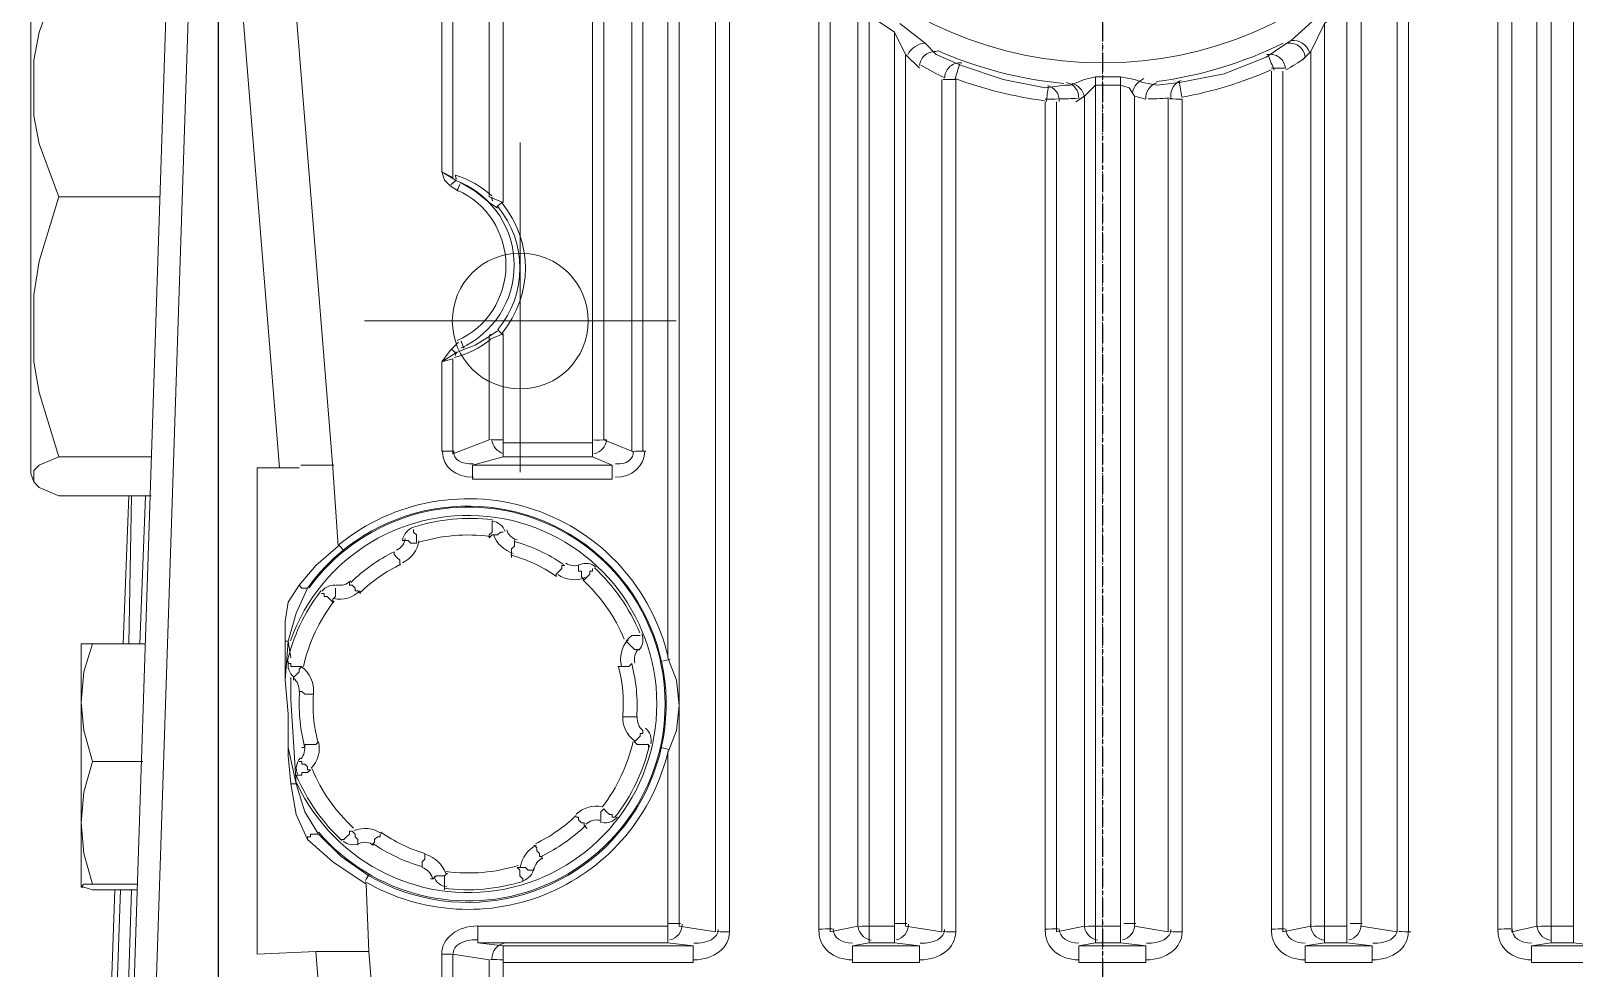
# Model space of a CAD drawing. Header units: inches. Extents: x 8618018 to 8935006, y 2431589 to 2567223.
# Drawn here: x 8666265 to 8666367.2, y 2519156.9 to 2519218.9 of the extents above; entities that cross this region are included whole.
import ezdxf

# ---------------------------------------------------------------- set-up
doc = ezdxf.new("R2010")
doc.units = ezdxf.units.IN
doc.header["$MEASUREMENT"] = 0
doc.linetypes.add('CENTER', pattern=[2, 1.25, -0.25, 0.25, -0.25])
doc.layers.add('CL', color=252, linetype='CENTER', lineweight=5)
for name, color, linetype in [('EQ', 252, 'Continuous'), ('PDF_CENTRE', 252, 'Continuous'), ('SKID', 252, 'Continuous')]:
    doc.layers.add(name, color=color, linetype=linetype)

# ---------------------------------------------------------------- blocks, each defined once
blk = doc.blocks.new('DP-11004A PL')
at = {"layer": 'EQ', "lineweight": 18}
for p, q in [((3535.86, 1406), (3535.86, 1426.65)), ((3524.05, 1416.32), (3545.86, 1416.32))]:
    blk.add_line(p, q, dxfattribs=at)
at = {"layer": 'EQ'}
blk.add_lwpolyline([(3835.86, 1548.32), (3485.86, 1548.32), (3485.86, 1396.32), (3835.86, 1396.32)], close=True, dxfattribs=at)
at = {"layer": 'EQ', "lineweight": 18}
for points in [[(3636.8, 1411.12), (3577.6, 1406.3), (3573.16, 1406.12), (3571.68, 1403.9), (3570.2, 1402.23), (3570.01, 1402.23), (3570.01, 1402.42), (3569.83, 1402.42), (3569.83, 1402.6), (3569.83, 1402.79), (3569.83, 1402.97), (3571.31, 1404.45), (3572.6, 1406.3, 2.248013), (3553.54, 1402.23)], [(3575.95, 1483.7, -0.012249), (3575.93, 1484.57), (3470.84, 1484.57), (3470.84, 1486.05)], [(3576.3, 1481.05), (3504.14, 1481.05, -0.095153), (3513.03, 1475.14)], [(3515.06, 1471.06), (3514.69, 1471.43), (3514.69, 1471.99), (3575.93, 1471.99), (3576.3, 1474.39), (3513.03, 1474.39, -0.020528), (3514.33, 1472.74)], [(3575.93, 1471.06), (3515.06, 1471.06), (3516.17, 1469.58), (3575.93, 1469.58, 0.012249), (3575.95, 1468.72)], [(3519.98, 1459.96, 0.005034), (3521.05, 1460.13, 0.054703), (3519.24, 1466.05)], [(3521.15, 1459.32, 0.009996), (3521.17, 1460.14), (3576.3, 1460.14, -0.009996), (3576.29, 1459.32)], [(3520.1, 1458.46, 0.355753), (3521.17, 1457.74), (3520.98, 1457)], [(3520.12, 1452.84, -0.268085), (3520.98, 1453.67), (3521.35, 1453.11)], [(3518.85, 1445.41, -0.009347), (3519.81, 1445.11, 0.053909), (3521.28, 1451.04)], [(3519.86, 1444.33, 0.009971), (3519.87, 1445.16), (3576.3, 1445.16, -0.009996), (3576.29, 1444.33)], [(3501.86, 1427.34, 0.044427), (3507.09, 1429.35, 0.009971), (3507.1, 1430.17), (3576.3, 1430.17, -0.009996), (3576.29, 1429.35)], [(3577.23, 1427.77), (3578.34, 1427.77), (3578.34, 1415.19), (3612.75, 1415.19), (3615.16, 1415.19, -0.009971), (3615.14, 1414.36)], [(3558.13, 1426.11, 0.554273), (3550.68, 1404.29, -0.018458), (3551.05, 1404.61)], [(3562.06, 1423.14), (3562.06, 1423.33), (3562.06, 1423.51), (3562.06, 1423.7), (3562.06, 1423.88), (3562.07, 1424.07, 0.248679), (3562.98, 1424.44), (3563.17, 1424.44), (3563.17, 1424.25), (3563.35, 1424.25), (3563.54, 1424.07), (3563.72, 1423.88), (3563.91, 1424.07), (3563.91, 1424.25), (3563.91, 1424.44), (3563.91, 1424.62), (3563.91, 1424.81), (3564.09, 1424.81)], [(3569.09, 1421.66), (3568.9, 1421.66), (3568.72, 1421.66), (3568.53, 1421.66), (3568.35, 1421.66), (3568.16, 1421.85), (3568.35, 1422.03), (3568.53, 1422.22), (3568.53, 1422.4), (3568.72, 1422.4), (3568.72, 1422.59, 0.108109), (3563.95, 1424.87)], [(3558.73, 1422.77), (3558.73, 1422.96), (3558.73, 1423.14), (3558.73, 1423.33), (3558.73, 1423.51), (3558.54, 1423.7, -0.080467), (3562.07, 1424.03)], [(3563.67, 1423.88, -0.24868), (3562, 1423.11, 0.080467), (3558.73, 1422.83)], [(3568.52, 1420.03, -0.24868), (3568.03, 1421.76, 0.108108), (3563.7, 1423.79)], [(3544.65, 1421.2, 0.336721), (3543.73, 1422.03, -0.012249), (3543.74, 1421.1)], [(3551.89, 1419.33, 0.248679), (3551.99, 1420.28, -0.28828), (3552.15, 1421.33)], [(3571.41, 1417.8, 0.248678), (3572.23, 1417.22), (3572.23, 1417.04), (3572.23, 1416.85), (3572.05, 1416.67), (3572.05, 1416.48), (3572.05, 1416.3), (3572.05, 1416.11), (3572.23, 1416.3), (3572.42, 1416.3), (3572.6, 1416.3), (3572.79, 1416.48), (3572.97, 1416.48, -0.108084), (3573.42, 1411.27)], [(3537.15, 1412.15, 0.646689), (3527.2, 1412.15, -0.01208), (3526.77, 1412.35)], [(3536.8, 1415.19, -0.020016), (3536.43, 1414.83, 0.359645), (3528.29, 1414.83)], [(3549.8, 1415.32, 0.288254), (3549.1, 1414.45), (3549.29, 1414.45), (3549.47, 1414.45), (3549.66, 1414.45), (3549.84, 1414.45), (3550.03, 1414.26), (3550.21, 1414.26), (3550.03, 1414.45), (3550.03, 1414.63), (3550.03, 1414.82), (3549.84, 1415), (3549.84, 1415.19)], [(3527.57, 1414.43, 0.106249), (3526.2, 1412.04, 0.14474), (3526.46, 1412.09)], [(3549.66, 1409.26), (3549.84, 1409.26), (3550.03, 1409.45), (3550.21, 1409.45), (3550.4, 1409.45), (3550.58, 1409.45), (3550.58, 1409.26), (3550.58, 1409.08), (3550.4, 1408.89), (3550.4, 1408.71), (3550.4, 1408.52, -0.288254), (3549.52, 1409.24, -0.108084), (3549.02, 1414.47)], [(3544.49, 1411.94, 0.009971), (3544.48, 1411.12), (3538.56, 1411.12), (3537.82, 1411.67), (3537.26, 1412.23)], [(3616.82, 1411.12), (3577.78, 1411.12, -0.009971), (3577.8, 1411.94)], [(3569.7, 1407.08, 0.080443), (3571.12, 1410), (3571.31, 1410), (3571.49, 1410), (3571.68, 1409.82), (3571.86, 1409.82), (3572.05, 1409.82, -0.248654), (3572.75, 1410.51)], [(3553.18, 1405.09, -0.080468), (3551.14, 1407.97), (3551.32, 1407.97), (3551.51, 1408.15), (3551.69, 1408.34), (3551.88, 1408.34), (3552.06, 1408.34)], [(3570.56, 1406.6, 0.248679), (3570.45, 1405.65, -0.28828), (3570.3, 1404.6)], [(3570.25, 1404.51, -0.108084), (3565.94, 1401.49), (3565.94, 1401.68), (3565.94, 1401.86), (3565.76, 1401.86), (3565.76, 1402.05), (3565.76, 1402.23), (3565.57, 1402.42), (3565.57, 1402.23), (3565.39, 1402.23), (3565.2, 1402.05), (3565.2, 1401.86), (3565.02, 1401.86), (3565.02, 1401.68)], [(3558.78, 1401.87, -0.24868), (3560.45, 1402.63, 0.080467), (3563.72, 1402.91)], [(3559.5, 1401.29, -0.248679), (3560.39, 1401.68), (3560.39, 1401.86), (3560.58, 1402.05), (3560.58, 1402.23), (3560.58, 1402.42), (3560.58, 1402.6)], [(3564.86, 1401.79, 0.24868), (3563.94, 1402.02, -0.080467), (3560.38, 1401.71)], [(3564.09, 1401.86), (3564.09, 1402.05), (3563.91, 1402.05), (3563.91, 1402.23), (3563.91, 1402.42), (3563.91, 1402.6), (3563.91, 1402.79), (3563.72, 1402.97, -0.248678), (3565.48, 1402.48)]]:
    blk.add_lwpolyline(points, format="xyb", dxfattribs=at)
for points in [[(3575.93, 1486.05), (3470.84, 1486.05), (3470.84, 1486.97), (3575.93, 1486.97), (3576.3, 1489.38), (3470.84, 1489.38)], [(3577.04, 1484.57), (3577.23, 1483.27), (3577.23, 1487.71), (3577.04, 1486.05)], [(3577.23, 1487.71), (3578.34, 1487.71), (3578.34, 1483.27), (3577.23, 1483.27)], [(3483.42, 1483.64), (3493.23, 1483.64), (3496.56, 1483.64), (3575.93, 1483.64), (3576.3, 1481.98), (3504.14, 1481.98), (3503.96, 1481.79), (3503.96, 1481.42), (3503.77, 1481.24), (3503.59, 1480.87), (3503.59, 1480.68), (3503.59, 1480.5), (3503.77, 1480.31), (3503.77, 1480.13)], [(3516.17, 1441.46), (3517.47, 1443.12), (3518.21, 1443.86), (3518.95, 1445.53), (3519.87, 1448.3), (3520.43, 1451.08), (3520.24, 1452.37), (3520.24, 1452.74), (3519.87, 1453.67), (3519.69, 1454.41), (3519.69, 1456.07), (3519.87, 1457), (3520.06, 1457.55), (3520.24, 1458.48), (3520.06, 1459.96), (3519.5, 1462.92), (3518.39, 1465.7), (3517.65, 1466.81), (3517.28, 1467.36), (3515.62, 1469.21)], [(3513.21, 1475.13), (3576.3, 1475.13)], [(3577.04, 1469.58), (3577.23, 1468.29), (3577.23, 1472.73), (3577.04, 1471.06)], [(3577.23, 1472.73), (3578.34, 1472.73), (3578.34, 1468.29), (3577.23, 1468.29)], [(3516.17, 1469.58), (3518.02, 1468.66), (3575.93, 1468.66), (3576.3, 1466.81), (3519.32, 1466.81)], [(3518.02, 1468.66), (3518.58, 1468.1)], [(3576.3, 1466.07), (3519.32, 1466.07)], [(3519.69, 1456.07), (3520.24, 1456.07), (3520.43, 1456.63), (3520.98, 1457), (3575.93, 1457), (3576.3, 1459.22), (3521.17, 1459.22)], [(3577.04, 1454.41), (3577.23, 1453.3), (3577.23, 1457.74), (3577.04, 1456.07)], [(3577.23, 1457.74), (3578.34, 1457.74), (3578.34, 1453.3), (3577.23, 1453.3)], [(3575.93, 1456.07), (3520.24, 1456.07), (3520.24, 1454.41), (3575.93, 1454.41)], [(3519.69, 1454.41), (3519.87, 1454.41), (3520.06, 1454.41), (3520.24, 1454.41), (3520.61, 1454.04), (3520.98, 1453.67), (3575.93, 1453.67), (3576.3, 1451.82), (3521.35, 1451.82)], [(3576.3, 1451.08), (3521.35, 1451.08)], [(3575.93, 1441.09), (3516.73, 1441.09), (3518.21, 1441.83), (3575.93, 1441.83), (3576.3, 1444.23), (3519.87, 1444.23)], [(3519.13, 1442.75), (3518.21, 1441.83)], [(3577.04, 1439.42), (3577.23, 1438.31), (3577.23, 1442.75), (3577.04, 1441.09)], [(3577.23, 1442.75), (3578.34, 1442.75), (3578.34, 1438.31), (3577.23, 1438.31)], [(3516.73, 1441.09), (3515.62, 1439.42), (3575.93, 1439.42)], [(3514.51, 1436.83), (3576.3, 1436.83), (3575.93, 1438.68), (3515.43, 1438.68), (3515.43, 1439.05), (3515.62, 1439.42)], [(3576.3, 1436.09), (3514.51, 1436.09)], [(3578.34, 1415.19), (3577.23, 1415.19), (3577.04, 1413.52), (3575.93, 1413.52), (3575.93, 1426.1), (3564.46, 1426.1), (3562.98, 1426.66), (3561.32, 1426.84), (3559.65, 1426.66), (3558.17, 1426.1), (3470.84, 1426.1), (3470.84, 1426.47), (3493.41, 1426.47), (3500.26, 1426.84), (3575.93, 1426.84), (3576.3, 1429.25), (3507.1, 1429.25), (3506.92, 1429.43), (3506.73, 1429.62), (3506.55, 1429.99), (3506.55, 1430.17), (3506.55, 1430.36), (3506.55, 1430.73), (3506.55, 1430.91)], [(3577.23, 1415.19), (3577.23, 1427.77), (3577.04, 1426.1)], [(3470.84, 1426.1), (3470.84, 1424.44), (3544.48, 1424.44)], [(3577.04, 1413.52), (3577.04, 1426.1), (3575.93, 1426.1)], [(3470.84, 1421.85), (3543.74, 1421.85), (3544.48, 1423.7), (3470.84, 1423.7), (3470.84, 1424.44)], [(3557.61, 1424.07), (3557.61, 1423.88), (3557.43, 1423.7), (3557.24, 1423.51), (3557.06, 1423.33), (3556.87, 1423.51), (3556.69, 1423.7), (3556.69, 1423.88), (3556.69, 1424.07), (3556.69, 1424.25)], [(3545.4, 1422.4), (3544.85, 1421.11), (3544.85, 1415.19), (3545.4, 1413.15)], [(3543.92, 1421.11), (3470.84, 1421.11)], [(3544.85, 1421.11), (3543.92, 1421.11), (3543.92, 1415.19), (3544.85, 1415.19)], [(3552.06, 1420.18), (3552.25, 1420.18), (3552.43, 1420.18), (3552.43, 1420.37), (3552.62, 1420.37), (3552.8, 1420.37), (3552.99, 1420.55), (3552.8, 1420.74), (3552.62, 1420.92), (3552.43, 1420.92), (3552.43, 1421.11), (3552.25, 1421.11)], [(3568.72, 1420), (3568.72, 1420.18), (3568.9, 1420.18), (3569.09, 1420.37), (3569.09, 1420.55), (3569.27, 1420.55), (3569.46, 1420.74)], [(3552.06, 1419.26), (3552.06, 1419.07), (3552.25, 1419.07), (3552.43, 1418.89), (3552.62, 1418.7), (3552.8, 1418.7)], [(3570.57, 1417.22), (3570.75, 1417.41), (3570.94, 1417.41), (3571.12, 1417.59), (3571.31, 1417.59), (3571.31, 1417.78), (3571.49, 1417.78)], [(3550.4, 1415.93), (3550.58, 1415.93), (3550.77, 1415.93), (3550.95, 1415.74), (3551.14, 1415.74), (3551.32, 1415.74), (3551.51, 1415.74)], [(3481.57, 1414.82), (3481.94, 1414.26), (3482.5, 1413.34), (3482.87, 1412.41), (3483.05, 1412.04), (3483.61, 1411.12), (3483.42, 1411.86), (3526.35, 1411.86), (3525.98, 1411.12), (3526.53, 1412.04), (3526.72, 1412.41), (3527.27, 1413.34), (3528.01, 1414.26), (3528.38, 1414.82)], [(3543.92, 1415.19), (3536.71, 1415.19), (3537.08, 1414.26), (3543.74, 1414.26), (3544.66, 1411.86), (3538.37, 1411.86), (3538.56, 1411.12), (3538, 1412.04), (3537.82, 1412.41), (3537.45, 1413.34), (3536.89, 1414.26), (3536.52, 1414.82)], [(3472.32, 1412.23), (3471.95, 1411.67), (3471.58, 1411.3), (3471.03, 1411.12), (3470.84, 1411.12), (3470.84, 1399.27), (3483.42, 1398.9), (3545.59, 1403.9), (3550.77, 1404.27), (3552.06, 1402.79), (3553.36, 1401.68), (3554.47, 1400.94), (3555.76, 1400.75), (3557.06, 1400.75), (3559.65, 1400.75), (3561.87, 1400.94), (3564.09, 1400.94), (3564.65, 1400.94), (3566.5, 1401.12), (3568.53, 1401.49), (3570.2, 1402.23)], [(3527.27, 1412.23), (3526.9, 1411.67), (3526.53, 1411.3), (3525.98, 1411.12), (3483.61, 1411.12), (3482.87, 1411.67), (3482.5, 1412.23)], [(3572.79, 1410.38), (3572.79, 1410.56), (3572.6, 1410.75), (3572.6, 1410.93), (3572.6, 1411.12), (3572.6, 1411.3), (3572.42, 1411.49), (3572.6, 1411.3), (3572.79, 1411.3), (3572.97, 1411.3), (3573.16, 1411.3), (3573.34, 1411.3), (3573.53, 1411.3)], [(3636.25, 1408.15), (3636.06, 1407.41), (3577.6, 1402.79), (3577.6, 1403.16), (3577.6, 1404.27), (3577.6, 1404.64), (3577.6, 1405.01), (3577.6, 1405.38), (3577.6, 1405.93), (3577.6, 1406.3)], [(3569.83, 1407.04), (3570.01, 1407.04), (3570.01, 1406.86), (3570.2, 1406.67), (3570.38, 1406.67), (3570.57, 1406.49)], [(3553.17, 1405.01), (3553.36, 1405.01), (3553.36, 1405.19), (3553.54, 1405.38), (3553.73, 1405.38), (3553.73, 1405.56), (3553.91, 1405.75)], [(3570.2, 1404.45), (3570.2, 1404.64), (3570.01, 1404.82), (3569.83, 1405.01), (3569.64, 1405.01), (3569.64, 1405.19), (3569.83, 1405.38), (3570.01, 1405.38), (3570.2, 1405.56), (3570.38, 1405.56), (3570.57, 1405.56)], [(3553.54, 1404.08), (3553.73, 1404.08), (3553.91, 1404.08), (3554.1, 1404.08), (3554.28, 1403.9), (3554.47, 1403.9), (3554.28, 1403.71), (3554.1, 1403.53), (3554.1, 1403.34), (3553.91, 1403.34), (3553.91, 1403.16)], [(3545.59, 1401.68), (3545.59, 1401.12), (3545.59, 1400.38), (3545.59, 1398.9), (3577.78, 1398.9), (3577.6, 1402.79)], [(3553.36, 1401.68), (3553.54, 1401.86), (3553.54, 1402.05), (3553.54, 1402.23), (3555.21, 1401.49), (3557.06, 1400.94), (3557.06, 1400.75)], [(3566.5, 1401.12), (3566.5, 1401.31), (3566.5, 1401.49), (3568.35, 1402.05), (3569.83, 1402.97)], [(3558.17, 1401.12), (3557.06, 1400.94), (3559.65, 1400.75)], [(3559.65, 1401.31), (3559.47, 1401.31), (3559.28, 1401.49), (3559.1, 1401.68), (3558.91, 1401.68), (3558.73, 1401.86), (3558.73, 1401.68), (3558.73, 1401.49), (3558.73, 1401.31), (3558.73, 1401.12), (3558.54, 1401.12), (3558.54, 1400.94)], [(3564.09, 1400.94), (3566.5, 1401.49), (3560.95, 1401.12), (3559.47, 1401.12)], [(3545.59, 1400.38), (3483.79, 1395.39), (3640.69, 1390.21), (3641.24, 1389.1), (3641.43, 1388.73), (3641.61, 1388.73), (3642.17, 1388.73), (3642.17, 1388.91), (3643.28, 1388.73)], [(3641.61, 1388.73), (3483.42, 1393.91), (3470.84, 1394.28), (3470.84, 1399.27)], [(3527.64, 1392.43), (3527.64, 1385.77), (3524.13, 1384.47), (3522.28, 1384.1), (3520.43, 1384.1), (3518.58, 1384.1), (3516.73, 1384.47), (3513.21, 1385.77), (3513.58, 1384.66), (3514.14, 1384.1), (3514.51, 1383.92), (3545.96, 1383.92), (3546.51, 1384.1)], [(3544.85, 1391.87), (3544.85, 1385.77), (3540.59, 1384.47), (3538.56, 1384.1), (3536.34, 1384.1), (3534.12, 1384.1), (3531.9, 1384.47), (3527.64, 1385.77)], [(3547.44, 1391.87), (3547.44, 1385.77), (3546.88, 1384.47), (3546.51, 1384.1), (3546.14, 1384.1), (3545.77, 1384.1), (3545.4, 1384.47), (3544.85, 1385.77)], [(3557.24, 1391.13), (3547.44, 1391.5)], [(3557.24, 1391.5), (3557.24, 1387.99)], [(3565.02, 1391.32), (3565.02, 1387.99), (3562.98, 1387.43), (3561.13, 1387.25), (3559.1, 1387.43), (3557.24, 1387.99), (3557.24, 1387.43), (3557.24, 1387.25), (3557.61, 1387.25), (3572.97, 1387.25), (3573.34, 1387.25)], [(3573.16, 1390.95), (3573.16, 1387.99), (3571.12, 1387.43), (3569.09, 1387.25), (3567.05, 1387.43), (3565.02, 1387.99)], [(3573.53, 1390.95), (3573.53, 1387.99), (3573.34, 1387.43), (3573.34, 1387.25), (3573.16, 1387.43), (3573.16, 1387.99)], [(3547.44, 1390.58), (3557.24, 1390.39)], [(3557.24, 1390.02), (3547.44, 1390.39)], [(3573.53, 1389.84), (3632.18, 1387.8), (3632.18, 1388.73), (3573.53, 1390.58)], [(3631.99, 1387.43), (3573.53, 1389.47)]]:
    blk.add_lwpolyline(points, dxfattribs=at)
for points in [[(3575.93, 1486.05), (3577.04, 1486.05), (3577.04, 1484.57), (3575.93, 1484.57)], [(3577.04, 1469.58), (3575.93, 1469.58), (3575.93, 1471.06), (3577.04, 1471.06)], [(3575.93, 1454.41), (3575.93, 1456.07), (3577.04, 1456.07), (3577.04, 1454.41)], [(3577.04, 1439.42), (3575.93, 1439.42), (3575.93, 1441.09), (3577.04, 1441.09)], [(3545.4, 1422.4), (3546.33, 1422.4), (3546.33, 1413.15), (3545.4, 1413.15)], [(3482.31, 1414.26), (3481.76, 1415.19), (3528.01, 1415.19), (3527.64, 1414.26)], [(3577.78, 1411.86), (3616.82, 1411.86), (3615.16, 1414.26), (3612.75, 1414.26), (3578.15, 1414.26)]]:
    blk.add_lwpolyline(points, close=True, dxfattribs=at)
blk.add_circle((3535.86, 1416.32), 4.5, dxfattribs=at)
for centre, radius, start, end in [((3575.84, 1484.66), 1.02, 269.4562, 351.8042), ((3558.45, 1481.14), 17.67, 359.6924, 2.4995), ((3493.14, 1454.87), 25.63, 270, 90), ((3556.23, 1475.22), 20.07, 357.9071, 0.1978), ((3595.82, 1471.34), 20.07, 177.9071, 180.1978), ((3575.84, 1470.97), 1.02, 11.6619, 91.7305), ((3575.84, 1469.67), 1.02, 269.4562, 351.8042), ((3518.48, 1467.45), 1.2, 111.0662, 183.9277), ((3518.48, 1467.27), 1.02, 95.3117, 194.8976), ((3492.7, 1451.3), 30.84, 30.6488, 33.3492), ((3493.14, 1454.87), 27.11, 7.5915, 26.1805), ((3519.22, 1465.97), 1.02, 94.3669, 192.6288), ((3501.46, 1466.16), 17.67, 359.6977, 2.494), ((3558.45, 1466.16), 17.67, 359.6924, 2.4995), ((3509.6, 1488.18), 23.96, 291.2971, 293.747), ((3520.89, 1460.42), 1.02, 200.1049, 276.6523), ((3492.76, 1457.45), 28.4, 0.8881, 3.9985), ((3521.07, 1458.2), 1.39, 205.0652, 255.185), ((3595.82, 1456.35), 20.07, 177.9071, 180.1978), ((3575.84, 1455.98), 1.02, 11.6619, 91.7305), ((3575.84, 1454.69), 1.02, 269.4562, 351.8042), ((3593.6, 1454.5), 17.67, 179.6924, 182.4995), ((3521.07, 1452.28), 1.02, 87.0721, 167.8162), ((3492.39, 1451.56), 28.77, 0.9402, 3.2824), ((3493.14, 1454.87), 27.11, 336.2146, 354.5947), ((3521.26, 1450.99), 1.02, 86.5338, 165.6243), ((3511.64, 1381.6), 70.22, 82.0568, 82.8971), ((3503.5, 1451.17), 17.67, 359.6977, 2.494), ((3558.45, 1451.17), 17.67, 359.6924, 2.4995), ((3519.78, 1445.44), 1.02, 174.0017, 265.7592), ((3519.04, 1443.77), 1.02, 171.332, 264.2377), ((3492.89, 1457.6), 29.93, 330.456, 333.8892), ((3518.85, 1443.22), 1.39, 184.7736, 243.2318), ((3595.82, 1441.18), 20.07, 177.9071, 180.1978), ((3575.84, 1441), 1.02, 11.6619, 91.7305), ((3575.84, 1439.7), 1.02, 269.4562, 351.8042), ((3593.6, 1439.52), 17.67, 179.6924, 182.4995), ((3558.45, 1436.19), 17.67, 359.6924, 2.4995), ((3595.82, 1426.19), 20.07, 177.9071, 180.1978), ((3575.84, 1426.01), 1.02, 11.6619, 91.7305), ((3561.22, 1412.87), 13.04, 310.6384, 233.855), ((3562.52, 1427.12), 4.35, 191.6289, 198.177), ((3568.44, 1425.08), 4.35, 165.3171, 171.8865), ((3561.22, 1412.87), 13.6, 329.892, 76.8384), ((3562.15, 1424.53), 17.67, 179.6924, 182.4995), ((3561.22, 1412.87), 12.49, 294.8126, 250.4443), ((3563.63, 1423.97), 1.02, 77.2119, 141.5314), ((3561.22, 1412.87), 12.3, 112.533, 137.2083), ((3556.97, 1423.42), 1.02, 48.2135, 112.5328), ((3558.26, 1424.9), 1.02, 228.2134, 284.0734), ((3561.22, 1412.87), 11.19, 112.533, 137.2082), ((3558.26, 1424.9), 1.94, 228.2136, 284.0734), ((3568.07, 1421.94), 1.02, 348.2116, 52.5311), ((3569.92, 1421.38), 1.02, 168.2118, 224.0715), ((3551.05, 1419.9), 1.94, 325.6733, 21.5333), ((3561.22, 1412.87), 11.19, 25.6695, 44.0717), ((3561.22, 1412.87), 10.27, 25.6696, 44.0716), ((3561.22, 1412.87), 11.19, 145.6732, 164.0698), ((3561.22, 1412.87), 10.27, 145.6732, 164.0698), ((3572.32, 1418.24), 1.94, 205.6696, 261.5295), ((3532.36, 1409.91), 6.75, 50.4382, 129.5618), ((3571.95, 1416.2), 1.02, 17.21, 81.5294), ((3532.17, 1409.91), 6.01, 24.2193, 155.7807), ((3549.38, 1416.39), 1.02, 288.2154, 344.0699), ((3549.38, 1416.39), 1.94, 288.2154, 344.0698), ((3561.22, 1412.87), 11.19, 352.5348, 17.2101), ((3527.73, 1414.72), 0.278, 248.5057, 306.2987), ((3523.85, 1411.58), 5.46, 35.6285, 40.6936), ((3536.99, 1414.72), 0.463, 235.5029, 290.3906), ((3532.35, 1410.51), 6.1, 13.6359, 39.0848), ((3543.65, 1415.46), 1.02, 274.477, 345.4707), ((3523.66, 1415.09), 20.07, 357.9071, 0.1922), ((3561.22, 1412.87), 11.19, 172.5348, 197.2101), ((3578.06, 1415.46), 1.02, 191.6619, 271.7305), ((3558.08, 1415.09), 20.07, 357.9071, 0.1922), ((3542.35, 1401.22), 12.3, 112.3627, 114.7634), ((3534.21, 1418.05), 9.71, 217.9353, 220.6059), ((3545.87, 1404.92), 10.64, 137.5765, 140.0866), ((3538.1, 1412.5), 0.463, 244.4781, 276.4715), ((3573.06, 1409.54), 1.94, 108.2154, 164.0698), ((3572.32, 1411.58), 1.02, 288.2154, 352.5348), ((3550.12, 1407.69), 1.94, 25.6696, 81.5295), ((3561.22, 1412.87), 11.19, 325.6732, 344.0698), ((3550.12, 1407.69), 1.02, 25.6696, 81.5293), ((3561.22, 1412.87), 10.27, 205.6696, 224.0716), ((3571.4, 1406.03), 1.94, 145.6733, 201.5333), ((3576.95, 1413.24), 8.23, 237.2549, 240.6666), ((3552.34, 1404.36), 1.02, 348.2118, 44.0715), ((3552.34, 1404.36), 1.94, 348.2115, 44.0717), ((3561.22, 1412.87), 11.19, 292.533, 317.2082), ((3554.38, 1403.99), 1.02, 168.2116, 232.5311), ((3691.83, 1403.99), 146.43, 180.0055, 180.8625), ((3561.22, 1412.87), 12.3, 232.5311, 257.212), ((3561.22, 1412.87), 11.19, 232.5311, 257.2119), ((3558.63, 1401.96), 1.02, 257.2119, 321.5314), ((3565.48, 1402.51), 1.02, 228.2135, 292.5328)]:
    blk.add_arc(centre, radius, start, end, dxfattribs=at)
for points in [[(3576.11, 1481.99), (3576.66, 1481.97), (3577.08, 1482.54), (3577.05, 1483.28)], [(3576.3, 1481.06), (3577.35, 1481.06), (3578.17, 1482.02), (3578.16, 1483.26)], [(3578.16, 1472.77), (3578.16, 1474.09), (3577.35, 1475.13), (3576.32, 1475.12)], [(3577.06, 1472.77), (3577.1, 1473.7), (3576.7, 1474.4), (3576.15, 1474.38)], [(3576.11, 1467), (3576.66, 1466.99), (3577.08, 1467.56), (3577.05, 1468.29)], [(3576.3, 1466.07), (3577.35, 1466.07), (3578.17, 1467.04), (3578.16, 1468.27)], [(3577.06, 1457.78), (3577.1, 1458.71), (3576.7, 1459.42), (3576.15, 1459.39)], [(3578.16, 1457.78), (3578.16, 1459.11), (3577.35, 1460.14), (3576.32, 1460.14)], [(3576.11, 1452.01), (3576.66, 1452), (3577.08, 1452.57), (3577.05, 1453.31)], [(3576.3, 1451.09), (3577.35, 1451.08), (3578.17, 1452.05), (3578.16, 1453.28)], [(3578.16, 1442.8), (3578.16, 1444.12), (3577.35, 1445.15), (3576.32, 1445.15)], [(3577.06, 1442.8), (3577.1, 1443.72), (3576.7, 1444.43), (3576.15, 1444.41)], [(3576.11, 1437.03), (3576.66, 1437.01), (3577.08, 1437.58), (3577.05, 1438.32)], [(3576.3, 1436.1), (3577.35, 1436.1), (3578.17, 1437.06), (3578.16, 1438.3)], [(3578.16, 1427.81), (3578.16, 1429.13), (3577.35, 1430.17), (3576.32, 1430.17)], [(3577.06, 1427.81), (3577.1, 1428.74), (3576.7, 1429.44), (3576.15, 1429.42)], [(3546.21, 1422.6), (3546.22, 1423.72), (3545.47, 1424.56), (3544.46, 1424.56)], [(3545.32, 1422.62), (3545.38, 1423.36), (3545.02, 1423.86), (3544.47, 1423.8)], [(3575.92, 1413.48), (3575.92, 1412.15), (3576.73, 1411.12), (3577.77, 1411.12)], [(3576.84, 1413.48), (3576.8, 1412.55), (3577.2, 1411.84), (3577.75, 1411.87)], [(3544.49, 1411.92), (3545.03, 1411.86), (3545.37, 1412.42), (3545.31, 1413.23)], [(3544.52, 1411.17), (3545.5, 1411.17), (3546.22, 1412.04), (3546.21, 1413.23)]]:
    blk.add_open_spline(points, degree=3, dxfattribs=at)
at = {"layer": 'PDF_CENTRE', "linetype": 'CENTER'}
blk.add_line((3362.09, 1454.87), (3897.91, 1454.87), dxfattribs=at)
blk = doc.blocks.new('GA CRM')
at = {"layer": 'CL', "ltscale": 0.1}
blk.add_line((38255, 47985.86), (38255, 47513.64), dxfattribs=at)
at = {"layer": 'SKID', "rotation": 270}
blk.add_blockref('DP-11004A PL', (36800.13, 51395.57), dxfattribs=at)

msp = doc.modelspace()

# ---------------------------------------------------------------- block references
at = {"color": 252}
msp.add_blockref('GA CRM', (8628081, 2471340), dxfattribs=at)

doc.saveas('drawing.dxf')
